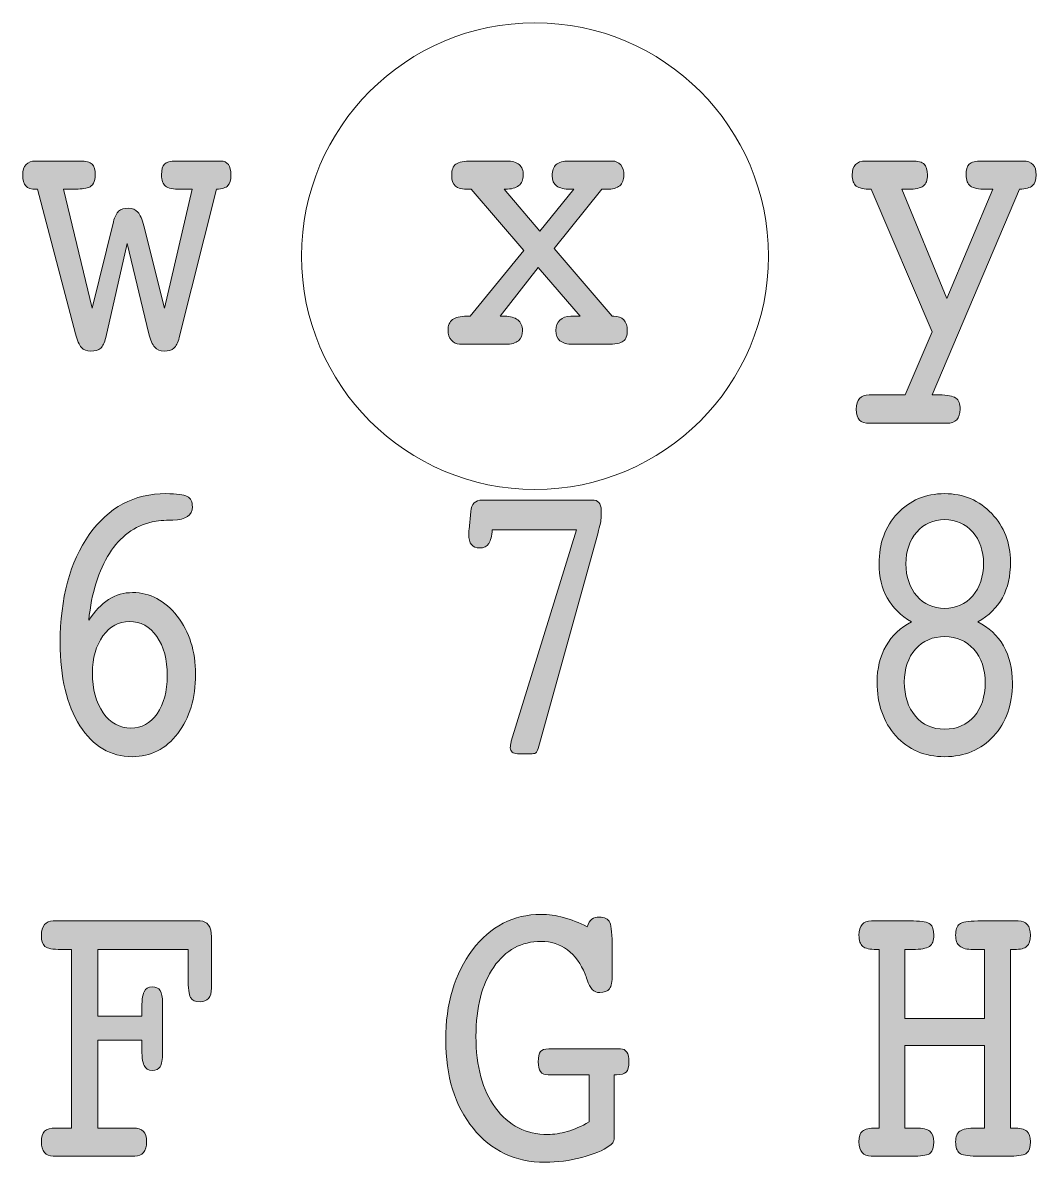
# Model space of a CAD drawing. Header units: inches. Extents: x 3 to 262, y 196 to 297.
# Drawn here: x 36.65 to 60.76, y 224.29 to 251.41 of the extents above; entities that cross this region are included whole.
import ezdxf

# ---------------------------------------------------------------- set-up
doc = ezdxf.new("R2010")
doc.units = ezdxf.units.IN
doc.header["$MEASUREMENT"] = 0
doc.layers.add('Engrave', color=7, linetype='Continuous')

msp = doc.modelspace()

# ---------------------------------------------------------------- hatches: boundary and pattern name
at = {"layer": 'Engrave', "true_color": 0xffffff}
h = msp.add_hatch(color=7, dxfattribs=at)
h.dxf.hatch_style = 2
edge = h.paths.add_edge_path()
edge.add_spline(control_points=[(39.134, 246.156), (39.134, 246.156), (38.624, 243.915), (38.624, 243.915), (38.598, 243.795), (38.558, 243.712), (38.506, 243.665), (38.453, 243.618), (38.374, 243.594), (38.268, 243.594), (38.174, 243.594), (38.1, 243.624), (38.047, 243.684), (37.995, 243.743), (37.947, 243.852), (37.905, 244.009), (37.905, 244.009), (37, 247.448), (37, 247.448), (37, 247.448), (36.965, 247.448), (36.965, 247.448), (36.854, 247.448), (36.774, 247.474), (36.726, 247.526), (36.677, 247.578), (36.652, 247.665), (36.652, 247.788), (36.652, 247.895), (36.678, 247.977), (36.73, 248.033), (36.781, 248.09), (36.857, 248.118), (36.957, 248.118), (36.957, 248.118), (38.011, 248.118), (38.011, 248.118), (38.154, 248.118), (38.25, 248.094), (38.3, 248.045), (38.35, 247.996), (38.375, 247.911), (38.375, 247.788), (38.375, 247.712), (38.361, 247.647), (38.332, 247.592), (38.303, 247.537), (38.266, 247.504), (38.221, 247.491), (38.176, 247.475), (38.124, 247.464), (38.065, 247.458), (38.006, 247.451), (37.934, 247.448), (37.85, 247.448), (37.85, 247.448), (37.621, 247.448), (37.621, 247.448), (37.621, 247.448), (38.3, 244.618), (38.3, 244.618), (38.3, 244.618), (38.81, 246.675), (38.81, 246.675), (38.839, 246.794), (38.88, 246.877), (38.932, 246.925), (38.985, 246.972), (39.063, 246.996), (39.166, 246.996), (39.26, 246.996), (39.335, 246.965), (39.389, 246.903), (39.443, 246.842), (39.491, 246.734), (39.533, 246.58), (39.533, 246.58), (40.027, 244.618), (40.027, 244.618), (40.027, 244.618), (40.679, 247.448), (40.679, 247.448), (40.679, 247.448), (40.414, 247.448), (40.414, 247.448), (40.232, 247.448), (40.11, 247.473), (40.047, 247.521), (39.984, 247.57), (39.952, 247.659), (39.952, 247.788), (39.952, 247.914), (39.976, 248), (40.023, 248.048), (40.07, 248.095), (40.162, 248.118), (40.3, 248.118), (40.3, 248.118), (41.359, 248.118), (41.359, 248.118), (41.44, 248.118), (41.502, 248.09), (41.542, 248.033), (41.583, 247.977), (41.604, 247.895), (41.604, 247.788), (41.604, 247.669), (41.58, 247.584), (41.532, 247.533), (41.485, 247.483), (41.395, 247.454), (41.264, 247.448), (41.264, 247.448), (40.375, 243.915), (40.375, 243.915), (40.34, 243.795), (40.298, 243.712), (40.246, 243.665), (40.195, 243.618), (40.118, 243.594), (40.015, 243.594), (39.92, 243.594), (39.845, 243.625), (39.79, 243.686), (39.735, 243.748), (39.688, 243.855), (39.652, 244.009), (39.652, 244.009), (39.134, 246.156), (39.134, 246.156), (39.134, 246.156), (39.134, 246.156), (39.134, 246.156)], knot_values=[0, 0, 0, 0, 1, 1, 1, 2, 2, 2, 3, 3, 3, 4, 4, 4, 5, 5, 5, 6, 6, 6, 7, 7, 7, 8, 8, 8, 9, 9, 9, 10, 10, 10, 11, 11, 11, 12, 12, 12, 13, 13, 13, 14, 14, 14, 15, 15, 15, 16, 16, 16, 17, 17, 17, 18, 18, 18, 19, 19, 19, 20, 20, 20, 21, 21, 21, 22, 22, 22, 23, 23, 23, 24, 24, 24, 25, 25, 25, 26, 26, 26, 27, 27, 27, 28, 28, 28, 29, 29, 29, 30, 30, 30, 31, 31, 31, 32, 32, 32, 33, 33, 33, 34, 34, 34, 35, 35, 35, 36, 36, 36, 37, 37, 37, 38, 38, 38, 39, 39, 39, 40, 40, 40, 41, 41, 41, 42, 42, 42, 43, 43, 43, 44, 44, 44, 44], degree=3, periodic=1)
h = msp.add_hatch(color=7, dxfattribs=at)
h.dxf.hatch_style = 2
edge = h.paths.add_edge_path()
edge.add_spline(control_points=[(48.005, 244.425), (48.005, 244.425), (48.119, 244.425), (48.119, 244.425), (48.251, 244.425), (48.354, 244.395), (48.428, 244.337), (48.501, 244.279), (48.538, 244.196), (48.538, 244.089), (48.538, 243.976), (48.506, 243.893), (48.442, 243.839), (48.377, 243.786), (48.275, 243.759), (48.135, 243.759), (48.135, 243.759), (47.045, 243.759), (47.045, 243.759), (46.966, 243.759), (46.9, 243.791), (46.847, 243.854), (46.794, 243.917), (46.768, 243.995), (46.768, 244.089), (46.768, 244.206), (46.804, 244.291), (46.875, 244.344), (46.946, 244.398), (47.059, 244.425), (47.215, 244.425), (47.215, 244.425), (47.294, 244.425), (47.294, 244.425), (47.294, 244.425), (48.574, 245.99), (48.574, 245.99), (48.574, 245.99), (47.317, 247.448), (47.317, 247.448), (47.317, 247.448), (47.262, 247.448), (47.262, 247.448), (47.109, 247.448), (47.003, 247.473), (46.944, 247.521), (46.885, 247.57), (46.855, 247.656), (46.855, 247.779), (46.855, 247.908), (46.888, 247.996), (46.956, 248.045), (47.023, 248.094), (47.151, 248.118), (47.341, 248.118), (47.341, 248.118), (48.151, 248.118), (48.151, 248.118), (48.293, 248.118), (48.397, 248.091), (48.461, 248.035), (48.526, 247.981), (48.558, 247.895), (48.558, 247.779), (48.558, 247.672), (48.522, 247.59), (48.45, 247.533), (48.377, 247.477), (48.272, 247.448), (48.135, 247.448), (48.135, 247.448), (48.104, 247.448), (48.104, 247.448), (48.104, 247.448), (48.953, 246.453), (48.953, 246.453), (48.953, 246.453), (49.763, 247.448), (49.763, 247.448), (49.763, 247.448), (49.68, 247.448), (49.68, 247.448), (49.533, 247.448), (49.424, 247.474), (49.352, 247.526), (49.281, 247.578), (49.246, 247.659), (49.246, 247.769), (49.246, 247.892), (49.277, 247.981), (49.34, 248.035), (49.404, 248.091), (49.506, 248.118), (49.649, 248.118), (49.649, 248.118), (50.676, 248.118), (50.676, 248.118), (50.758, 248.118), (50.824, 248.088), (50.876, 248.026), (50.927, 247.965), (50.952, 247.886), (50.952, 247.788), (50.952, 247.672), (50.92, 247.586), (50.854, 247.531), (50.788, 247.476), (50.683, 247.448), (50.538, 247.448), (50.538, 247.448), (50.427, 247.448), (50.427, 247.448), (50.427, 247.448), (49.293, 246.038), (49.293, 246.038), (49.293, 246.038), (50.676, 244.425), (50.676, 244.425), (50.676, 244.425), (50.715, 244.425), (50.715, 244.425), (50.816, 244.425), (50.893, 244.395), (50.949, 244.337), (51.004, 244.279), (51.032, 244.196), (51.032, 244.089), (51.032, 243.964), (51, 243.877), (50.937, 243.83), (50.873, 243.783), (50.743, 243.759), (50.546, 243.759), (50.546, 243.759), (49.74, 243.759), (49.74, 243.759), (49.6, 243.759), (49.497, 243.786), (49.431, 243.839), (49.365, 243.893), (49.333, 243.976), (49.333, 244.089), (49.333, 244.193), (49.364, 244.275), (49.428, 244.335), (49.491, 244.395), (49.577, 244.425), (49.688, 244.425), (49.688, 244.425), (49.909, 244.425), (49.909, 244.425), (49.909, 244.425), (48.914, 245.585), (48.914, 245.585), (48.914, 245.585), (48.005, 244.425), (48.005, 244.425), (48.005, 244.425), (48.005, 244.425), (48.005, 244.425)], knot_values=[0, 0, 0, 0, 1, 1, 1, 2, 2, 2, 3, 3, 3, 4, 4, 4, 5, 5, 5, 6, 6, 6, 7, 7, 7, 8, 8, 8, 9, 9, 9, 10, 10, 10, 11, 11, 11, 12, 12, 12, 13, 13, 13, 14, 14, 14, 15, 15, 15, 16, 16, 16, 17, 17, 17, 18, 18, 18, 19, 19, 19, 20, 20, 20, 21, 21, 21, 22, 22, 22, 23, 23, 23, 24, 24, 24, 25, 25, 25, 26, 26, 26, 27, 27, 27, 28, 28, 28, 29, 29, 29, 30, 30, 30, 31, 31, 31, 32, 32, 32, 33, 33, 33, 34, 34, 34, 35, 35, 35, 36, 36, 36, 37, 37, 37, 38, 38, 38, 39, 39, 39, 40, 40, 40, 41, 41, 41, 42, 42, 42, 43, 43, 43, 44, 44, 44, 45, 45, 45, 46, 46, 46, 47, 47, 47, 48, 48, 48, 49, 49, 49, 50, 50, 50, 51, 51, 51, 52, 52, 52, 53, 53, 53, 53], degree=3, periodic=1)
h = msp.add_hatch(color=7, dxfattribs=at)
h.dxf.hatch_style = 2
edge = h.paths.add_edge_path()
edge.add_spline(control_points=[(58.286, 242.552), (58.286, 242.552), (58.456, 242.552), (58.456, 242.552), (58.649, 242.552), (58.779, 242.527), (58.848, 242.478), (58.916, 242.429), (58.95, 242.341), (58.95, 242.212), (58.95, 242.102), (58.923, 242.018), (58.869, 241.962), (58.815, 241.905), (58.737, 241.877), (58.634, 241.877), (58.634, 241.877), (56.813, 241.877), (56.813, 241.877), (56.689, 241.877), (56.603, 241.902), (56.554, 241.952), (56.505, 242.003), (56.481, 242.089), (56.481, 242.212), (56.481, 242.325), (56.506, 242.41), (56.558, 242.467), (56.609, 242.523), (56.686, 242.552), (56.789, 242.552), (56.789, 242.552), (57.646, 242.552), (57.646, 242.552), (57.646, 242.552), (58.286, 244.057), (58.286, 244.057), (58.286, 244.057), (56.836, 247.448), (56.836, 247.448), (56.663, 247.448), (56.543, 247.474), (56.479, 247.524), (56.414, 247.574), (56.382, 247.662), (56.382, 247.788), (56.382, 247.898), (56.408, 247.981), (56.461, 248.035), (56.514, 248.091), (56.593, 248.118), (56.698, 248.118), (56.698, 248.118), (57.8, 248.118), (57.8, 248.118), (57.948, 248.118), (58.047, 248.094), (58.097, 248.045), (58.147, 247.996), (58.172, 247.911), (58.172, 247.788), (58.172, 247.662), (58.139, 247.574), (58.073, 247.524), (58.007, 247.474), (57.886, 247.448), (57.71, 247.448), (57.71, 247.448), (57.563, 247.448), (57.563, 247.448), (57.563, 247.448), (58.634, 244.849), (58.634, 244.849), (58.634, 244.849), (59.725, 247.448), (59.725, 247.448), (59.725, 247.448), (59.571, 247.448), (59.571, 247.448), (59.389, 247.448), (59.264, 247.474), (59.195, 247.524), (59.127, 247.574), (59.093, 247.662), (59.093, 247.788), (59.093, 247.911), (59.118, 247.996), (59.168, 248.045), (59.218, 248.094), (59.318, 248.118), (59.468, 248.118), (59.468, 248.118), (60.444, 248.118), (60.444, 248.118), (60.552, 248.118), (60.632, 248.091), (60.683, 248.035), (60.734, 247.981), (60.76, 247.898), (60.76, 247.788), (60.76, 247.669), (60.731, 247.584), (60.673, 247.533), (60.615, 247.483), (60.512, 247.454), (60.365, 247.448), (60.365, 247.448), (58.286, 242.552), (58.286, 242.552), (58.286, 242.552), (58.286, 242.552), (58.286, 242.552)], knot_values=[0, 0, 0, 0, 1, 1, 1, 2, 2, 2, 3, 3, 3, 4, 4, 4, 5, 5, 5, 6, 6, 6, 7, 7, 7, 8, 8, 8, 9, 9, 9, 10, 10, 10, 11, 11, 11, 12, 12, 12, 13, 13, 13, 14, 14, 14, 15, 15, 15, 16, 16, 16, 17, 17, 17, 18, 18, 18, 19, 19, 19, 20, 20, 20, 21, 21, 21, 22, 22, 22, 23, 23, 23, 24, 24, 24, 25, 25, 25, 26, 26, 26, 27, 27, 27, 28, 28, 28, 29, 29, 29, 30, 30, 30, 31, 31, 31, 32, 32, 32, 33, 33, 33, 34, 34, 34, 35, 35, 35, 36, 36, 36, 37, 37, 37, 37], degree=3, periodic=1)
h = msp.add_hatch(color=7, dxfattribs=at)
h.dxf.hatch_style = 2
edge = h.paths.add_edge_path()
edge.add_spline(control_points=[(38.308, 235.933), (38.308, 235.546), (38.394, 235.23), (38.565, 234.987), (38.736, 234.743), (38.956, 234.621), (39.225, 234.621), (39.478, 234.621), (39.685, 234.736), (39.847, 234.965), (40.009, 235.195), (40.09, 235.495), (40.09, 235.867), (40.09, 236.25), (40.007, 236.562), (39.839, 236.801), (39.672, 237.04), (39.457, 237.159), (39.193, 237.159), (38.938, 237.159), (38.726, 237.044), (38.559, 236.815), (38.392, 236.586), (38.308, 236.291), (38.308, 235.933), (38.308, 235.933), (38.308, 235.933), (38.308, 235.933)], knot_values=[0, 0, 0, 0, 1, 1, 1, 2, 2, 2, 3, 3, 3, 4, 4, 4, 5, 5, 5, 6, 6, 6, 7, 7, 7, 8, 8, 8, 9, 9, 9, 9], degree=3, periodic=1)
edge = h.paths.add_edge_path()
edge.add_spline(control_points=[(38.221, 237.188), (38.363, 237.408), (38.521, 237.573), (38.695, 237.683), (38.869, 237.793), (39.059, 237.848), (39.264, 237.848), (39.681, 237.848), (40.034, 237.661), (40.325, 237.287), (40.616, 236.912), (40.762, 236.452), (40.762, 235.904), (40.762, 235.332), (40.621, 234.862), (40.339, 234.494), (40.057, 234.126), (39.696, 233.942), (39.257, 233.942), (38.738, 233.942), (38.322, 234.188), (38.01, 234.68), (37.698, 235.172), (37.542, 235.829), (37.542, 236.65), (37.542, 237.719), (37.772, 238.579), (38.233, 239.228), (38.694, 239.877), (39.302, 240.202), (40.058, 240.202), (40.314, 240.202), (40.483, 240.18), (40.564, 240.136), (40.646, 240.092), (40.687, 240.009), (40.687, 239.886), (40.687, 239.685), (40.531, 239.581), (40.221, 239.575), (40.015, 239.571), (39.851, 239.556), (39.727, 239.528), (39.31, 239.433), (38.972, 239.184), (38.713, 238.78), (38.454, 238.375), (38.29, 237.845), (38.221, 237.188), (38.221, 237.188), (38.221, 237.188), (38.221, 237.188)], knot_values=[0, 0, 0, 0, 1, 1, 1, 2, 2, 2, 3, 3, 3, 4, 4, 4, 5, 5, 5, 6, 6, 6, 7, 7, 7, 8, 8, 8, 9, 9, 9, 10, 10, 10, 11, 11, 11, 12, 12, 12, 13, 13, 13, 14, 14, 14, 15, 15, 15, 16, 16, 16, 17, 17, 17, 17], degree=3, periodic=1)
h = msp.add_hatch(color=7, dxfattribs=at)
h.dxf.hatch_style = 2
edge = h.paths.add_edge_path()
edge.add_spline(control_points=[(48.929, 234.192), (48.909, 234.116), (48.889, 234.068), (48.87, 234.046), (48.852, 234.023), (48.818, 234.013), (48.767, 234.013), (48.767, 234.013), (48.42, 234.013), (48.42, 234.013), (48.367, 234.013), (48.326, 234.025), (48.295, 234.05), (48.265, 234.075), (48.25, 234.11), (48.25, 234.154), (48.25, 234.179), (48.252, 234.204), (48.256, 234.227), (48.26, 234.251), (48.266, 234.278), (48.274, 234.31), (48.274, 234.31), (49.826, 239.344), (49.826, 239.344), (49.826, 239.344), (47.819, 239.344), (47.819, 239.344), (47.811, 239.196), (47.784, 239.086), (47.736, 239.016), (47.689, 238.945), (47.619, 238.91), (47.527, 238.91), (47.437, 238.91), (47.371, 238.936), (47.327, 238.99), (47.284, 239.043), (47.262, 239.126), (47.262, 239.24), (47.262, 239.271), (47.263, 239.295), (47.264, 239.311), (47.265, 239.326), (47.267, 239.34), (47.27, 239.353), (47.27, 239.353), (47.309, 239.777), (47.309, 239.777), (47.317, 239.866), (47.344, 239.933), (47.391, 239.98), (47.436, 240.028), (47.499, 240.051), (47.578, 240.051), (47.578, 240.051), (50.19, 240.051), (50.19, 240.051), (50.266, 240.051), (50.323, 240.031), (50.358, 239.992), (50.393, 239.953), (50.411, 239.891), (50.411, 239.806), (50.411, 239.806), (50.411, 239.645), (50.411, 239.645), (50.411, 239.608), (50.405, 239.558), (50.392, 239.497), (50.378, 239.435), (50.357, 239.353), (50.328, 239.249), (50.328, 239.249), (48.929, 234.192), (48.929, 234.192), (48.929, 234.192), (48.929, 234.192), (48.929, 234.192)], knot_values=[0, 0, 0, 0, 1, 1, 1, 2, 2, 2, 3, 3, 3, 4, 4, 4, 5, 5, 5, 6, 6, 6, 7, 7, 7, 8, 8, 8, 9, 9, 9, 10, 10, 10, 11, 11, 11, 12, 12, 12, 13, 13, 13, 14, 14, 14, 15, 15, 15, 16, 16, 16, 17, 17, 17, 18, 18, 18, 19, 19, 19, 20, 20, 20, 21, 21, 21, 22, 22, 22, 23, 23, 23, 24, 24, 24, 25, 25, 25, 26, 26, 26, 26], degree=3, periodic=1)
h = msp.add_hatch(color=7, dxfattribs=at)
h.dxf.hatch_style = 2
edge = h.paths.add_edge_path()
edge.add_spline(control_points=[(57.623, 235.72), (57.623, 235.387), (57.71, 235.117), (57.885, 234.909), (58.061, 234.701), (58.293, 234.597), (58.583, 234.597), (58.875, 234.597), (59.109, 234.698), (59.284, 234.9), (59.459, 235.101), (59.547, 235.368), (59.547, 235.702), (59.547, 236.029), (59.457, 236.294), (59.278, 236.497), (59.099, 236.699), (58.867, 236.801), (58.583, 236.801), (58.301, 236.801), (58.071, 236.701), (57.891, 236.501), (57.712, 236.301), (57.623, 236.041), (57.623, 235.72), (57.623, 235.72), (57.623, 235.72), (57.623, 235.72)], knot_values=[0, 0, 0, 0, 1, 1, 1, 2, 2, 2, 3, 3, 3, 4, 4, 4, 5, 5, 5, 6, 6, 6, 7, 7, 7, 8, 8, 8, 9, 9, 9, 9], degree=3, periodic=1)
edge = h.paths.add_edge_path()
edge.add_spline(control_points=[(57.662, 238.532), (57.662, 238.221), (57.748, 237.966), (57.921, 237.768), (58.093, 237.57), (58.314, 237.471), (58.583, 237.471), (58.854, 237.471), (59.076, 237.57), (59.249, 237.77), (59.421, 237.97), (59.507, 238.227), (59.507, 238.541), (59.507, 238.843), (59.421, 239.093), (59.249, 239.289), (59.076, 239.486), (58.854, 239.584), (58.583, 239.584), (58.312, 239.584), (58.09, 239.486), (57.919, 239.289), (57.748, 239.093), (57.662, 238.84), (57.662, 238.532), (57.662, 238.532), (57.662, 238.532), (57.662, 238.532)], knot_values=[0, 0, 0, 0, 1, 1, 1, 2, 2, 2, 3, 3, 3, 4, 4, 4, 5, 5, 5, 6, 6, 6, 7, 7, 7, 8, 8, 8, 9, 9, 9, 9], degree=3, periodic=1)
edge = h.paths.add_edge_path()
edge.add_spline(control_points=[(57.793, 237.15), (57.537, 237.301), (57.345, 237.492), (57.216, 237.723), (57.087, 237.954), (57.022, 238.224), (57.022, 238.532), (57.022, 239.02), (57.168, 239.42), (57.461, 239.732), (57.753, 240.045), (58.127, 240.202), (58.583, 240.202), (59.031, 240.202), (59.403, 240.045), (59.701, 239.73), (59.999, 239.416), (60.148, 239.032), (60.148, 238.579), (60.148, 238.243), (60.085, 237.958), (59.958, 237.725), (59.832, 237.493), (59.635, 237.301), (59.369, 237.15), (59.635, 237.021), (59.839, 236.831), (59.982, 236.581), (60.124, 236.331), (60.195, 236.038), (60.195, 235.702), (60.195, 235.182), (60.045, 234.759), (59.747, 234.432), (59.447, 234.105), (59.06, 233.942), (58.583, 233.942), (58.106, 233.942), (57.719, 234.107), (57.421, 234.437), (57.123, 234.768), (56.975, 235.195), (56.975, 235.72), (56.975, 236.041), (57.046, 236.326), (57.188, 236.577), (57.33, 236.827), (57.532, 237.018), (57.793, 237.15), (57.793, 237.15), (57.793, 237.15), (57.793, 237.15)], knot_values=[0, 0, 0, 0, 1, 1, 1, 2, 2, 2, 3, 3, 3, 4, 4, 4, 5, 5, 5, 6, 6, 6, 7, 7, 7, 8, 8, 8, 9, 9, 9, 10, 10, 10, 11, 11, 11, 12, 12, 12, 13, 13, 13, 14, 14, 14, 15, 15, 15, 16, 16, 16, 17, 17, 17, 17], degree=3, periodic=1)
h = msp.add_hatch(color=7, dxfattribs=at)
h.dxf.hatch_style = 2
edge = h.paths.add_edge_path()
edge.add_spline(control_points=[(38.439, 225.101), (38.439, 225.101), (39.28, 225.101), (39.28, 225.101), (39.391, 225.101), (39.471, 225.075), (39.521, 225.023), (39.571, 224.971), (39.596, 224.889), (39.596, 224.775), (39.596, 224.666), (39.573, 224.581), (39.525, 224.523), (39.478, 224.465), (39.409, 224.436), (39.32, 224.436), (39.32, 224.436), (37.372, 224.436), (37.372, 224.436), (37.282, 224.436), (37.214, 224.465), (37.166, 224.523), (37.119, 224.581), (37.095, 224.666), (37.095, 224.775), (37.095, 224.892), (37.121, 224.975), (37.172, 225.026), (37.223, 225.076), (37.311, 225.101), (37.435, 225.101), (37.435, 225.101), (37.814, 225.101), (37.814, 225.101), (37.814, 225.101), (37.814, 229.352), (37.814, 229.352), (37.814, 229.352), (37.565, 229.352), (37.565, 229.352), (37.365, 229.352), (37.237, 229.376), (37.18, 229.425), (37.123, 229.473), (37.095, 229.562), (37.095, 229.691), (37.095, 229.801), (37.119, 229.886), (37.166, 229.944), (37.214, 230.002), (37.282, 230.031), (37.372, 230.031), (37.372, 230.031), (40.869, 230.031), (40.869, 230.031), (40.958, 230.031), (41.026, 229.999), (41.072, 229.934), (41.118, 229.87), (41.141, 229.776), (41.141, 229.653), (41.141, 229.653), (41.141, 228.436), (41.141, 228.436), (41.141, 228.326), (41.118, 228.244), (41.072, 228.188), (41.026, 228.134), (40.958, 228.106), (40.869, 228.106), (40.758, 228.106), (40.683, 228.141), (40.643, 228.21), (40.604, 228.279), (40.584, 228.435), (40.584, 228.677), (40.584, 228.677), (40.584, 229.352), (40.584, 229.352), (40.584, 229.352), (38.439, 229.352), (38.439, 229.352), (38.439, 229.352), (38.439, 227.762), (38.439, 227.762), (38.439, 227.762), (39.482, 227.762), (39.482, 227.762), (39.482, 227.762), (39.482, 227.885), (39.482, 227.885), (39.482, 228.114), (39.5, 228.268), (39.537, 228.347), (39.574, 228.425), (39.64, 228.465), (39.735, 228.465), (39.819, 228.465), (39.88, 228.435), (39.918, 228.375), (39.956, 228.315), (39.976, 228.219), (39.976, 228.087), (39.976, 228.087), (39.976, 226.889), (39.976, 226.889), (39.976, 226.732), (39.958, 226.623), (39.922, 226.563), (39.887, 226.504), (39.824, 226.474), (39.735, 226.474), (39.64, 226.474), (39.574, 226.513), (39.537, 226.592), (39.5, 226.67), (39.482, 226.825), (39.482, 227.054), (39.482, 227.054), (39.482, 227.191), (39.482, 227.191), (39.482, 227.191), (38.439, 227.191), (38.439, 227.191), (38.439, 227.191), (38.439, 225.101), (38.439, 225.101), (38.439, 225.101), (38.439, 225.101), (38.439, 225.101)], knot_values=[0, 0, 0, 0, 1, 1, 1, 2, 2, 2, 3, 3, 3, 4, 4, 4, 5, 5, 5, 6, 6, 6, 7, 7, 7, 8, 8, 8, 9, 9, 9, 10, 10, 10, 11, 11, 11, 12, 12, 12, 13, 13, 13, 14, 14, 14, 15, 15, 15, 16, 16, 16, 17, 17, 17, 18, 18, 18, 19, 19, 19, 20, 20, 20, 21, 21, 21, 22, 22, 22, 23, 23, 23, 24, 24, 24, 25, 25, 25, 26, 26, 26, 27, 27, 27, 28, 28, 28, 29, 29, 29, 30, 30, 30, 31, 31, 31, 32, 32, 32, 33, 33, 33, 34, 34, 34, 35, 35, 35, 36, 36, 36, 37, 37, 37, 38, 38, 38, 39, 39, 39, 40, 40, 40, 41, 41, 41, 42, 42, 42, 43, 43, 43, 43], degree=3, periodic=1)
h = msp.add_hatch(color=7, dxfattribs=at)
h.dxf.hatch_style = 2
edge = h.paths.add_edge_path()
edge.add_spline(control_points=[(50.127, 225.247), (50.127, 225.247), (50.127, 226.37), (50.127, 226.37), (50.127, 226.37), (49.147, 226.37), (49.147, 226.37), (49.068, 226.37), (49.009, 226.395), (48.971, 226.446), (48.933, 226.496), (48.914, 226.573), (48.914, 226.677), (48.914, 226.796), (48.931, 226.878), (48.965, 226.922), (48.999, 226.966), (49.065, 226.988), (49.163, 226.988), (49.163, 226.988), (50.87, 226.988), (50.87, 226.988), (50.938, 226.988), (50.989, 226.962), (51.022, 226.91), (51.055, 226.858), (51.071, 226.78), (51.071, 226.677), (51.071, 226.56), (51.049, 226.48), (51.006, 226.436), (50.962, 226.392), (50.885, 226.37), (50.775, 226.37), (50.775, 226.37), (50.724, 226.37), (50.724, 226.37), (50.724, 226.37), (50.724, 224.95), (50.724, 224.95), (50.724, 224.865), (50.715, 224.806), (50.7, 224.773), (50.684, 224.74), (50.652, 224.708), (50.605, 224.676), (50.455, 224.569), (50.236, 224.478), (49.949, 224.403), (49.662, 224.328), (49.371, 224.29), (49.076, 224.29), (48.37, 224.29), (47.799, 224.558), (47.365, 225.096), (46.93, 225.634), (46.713, 226.335), (46.713, 227.2), (46.713, 228.065), (46.926, 228.779), (47.351, 229.342), (47.776, 229.905), (48.318, 230.187), (48.977, 230.187), (49.156, 230.187), (49.336, 230.162), (49.516, 230.113), (49.697, 230.065), (49.884, 229.992), (50.079, 229.894), (50.106, 229.976), (50.142, 230.035), (50.188, 230.071), (50.234, 230.107), (50.294, 230.125), (50.368, 230.125), (50.492, 230.125), (50.574, 230.081), (50.615, 229.993), (50.656, 229.905), (50.676, 229.702), (50.676, 229.385), (50.676, 229.385), (50.676, 228.743), (50.676, 228.743), (50.676, 228.589), (50.654, 228.481), (50.609, 228.42), (50.564, 228.359), (50.487, 228.328), (50.376, 228.328), (50.239, 228.328), (50.14, 228.429), (50.079, 228.63), (50.058, 228.689), (50.041, 228.735), (50.028, 228.767), (49.93, 229.015), (49.791, 229.207), (49.609, 229.342), (49.428, 229.477), (49.219, 229.545), (48.985, 229.545), (48.514, 229.545), (48.137, 229.342), (47.855, 228.934), (47.573, 228.527), (47.432, 227.977), (47.432, 227.285), (47.432, 226.571), (47.587, 226.004), (47.898, 225.582), (48.209, 225.161), (48.623, 224.95), (49.139, 224.95), (49.289, 224.95), (49.444, 224.974), (49.603, 225.021), (49.763, 225.068), (49.937, 225.143), (50.127, 225.247), (50.127, 225.247), (50.127, 225.247), (50.127, 225.247)], knot_values=[0, 0, 0, 0, 1, 1, 1, 2, 2, 2, 3, 3, 3, 4, 4, 4, 5, 5, 5, 6, 6, 6, 7, 7, 7, 8, 8, 8, 9, 9, 9, 10, 10, 10, 11, 11, 11, 12, 12, 12, 13, 13, 13, 14, 14, 14, 15, 15, 15, 16, 16, 16, 17, 17, 17, 18, 18, 18, 19, 19, 19, 20, 20, 20, 21, 21, 21, 22, 22, 22, 23, 23, 23, 24, 24, 24, 25, 25, 25, 26, 26, 26, 27, 27, 27, 28, 28, 28, 29, 29, 29, 30, 30, 30, 31, 31, 31, 32, 32, 32, 33, 33, 33, 34, 34, 34, 35, 35, 35, 36, 36, 36, 37, 37, 37, 38, 38, 38, 39, 39, 39, 40, 40, 40, 41, 41, 41, 41], degree=3, periodic=1)
h = msp.add_hatch(color=7, dxfattribs=at)
h.dxf.hatch_style = 2
edge = h.paths.add_edge_path()
edge.add_spline(control_points=[(57.638, 225.101), (57.638, 225.101), (57.903, 225.101), (57.903, 225.101), (58.059, 225.101), (58.168, 225.076), (58.231, 225.026), (58.294, 224.975), (58.326, 224.892), (58.326, 224.775), (58.326, 224.646), (58.298, 224.558), (58.243, 224.509), (58.188, 224.46), (58.067, 224.436), (57.879, 224.436), (57.879, 224.436), (56.836, 224.436), (56.836, 224.436), (56.739, 224.436), (56.666, 224.464), (56.617, 224.521), (56.568, 224.577), (56.544, 224.662), (56.544, 224.775), (56.544, 224.898), (56.572, 224.983), (56.629, 225.03), (56.685, 225.078), (56.793, 225.101), (56.951, 225.101), (56.951, 225.101), (57.022, 225.101), (57.022, 225.101), (57.022, 225.101), (57.022, 229.352), (57.022, 229.352), (57.022, 229.352), (56.959, 229.352), (56.959, 229.352), (56.801, 229.352), (56.692, 229.377), (56.633, 229.427), (56.574, 229.477), (56.544, 229.565), (56.544, 229.691), (56.544, 229.808), (56.568, 229.893), (56.617, 229.948), (56.666, 230.003), (56.742, 230.031), (56.844, 230.031), (56.844, 230.031), (57.84, 230.031), (57.84, 230.031), (58.051, 230.031), (58.184, 230.006), (58.241, 229.958), (58.298, 229.909), (58.326, 229.82), (58.326, 229.691), (58.326, 229.565), (58.29, 229.477), (58.219, 229.427), (58.148, 229.377), (58.014, 229.352), (57.816, 229.352), (57.816, 229.352), (57.638, 229.352), (57.638, 229.352), (57.638, 229.352), (57.638, 227.71), (57.638, 227.71), (57.638, 227.71), (59.531, 227.71), (59.531, 227.71), (59.531, 227.71), (59.531, 229.352), (59.531, 229.352), (59.531, 229.352), (59.263, 229.352), (59.263, 229.352), (59.112, 229.352), (59.005, 229.378), (58.94, 229.432), (58.876, 229.485), (58.843, 229.572), (58.843, 229.691), (58.843, 229.82), (58.873, 229.909), (58.933, 229.958), (58.992, 230.006), (59.137, 230.031), (59.369, 230.031), (59.369, 230.031), (60.333, 230.031), (60.333, 230.031), (60.428, 230.031), (60.5, 230.003), (60.549, 229.946), (60.598, 229.889), (60.622, 229.804), (60.622, 229.691), (60.622, 229.569), (60.594, 229.481), (60.539, 229.429), (60.484, 229.377), (60.385, 229.352), (60.243, 229.352), (60.243, 229.352), (60.148, 229.352), (60.148, 229.352), (60.148, 229.352), (60.148, 225.101), (60.148, 225.101), (60.148, 225.101), (60.211, 225.101), (60.211, 225.101), (60.369, 225.101), (60.477, 225.077), (60.535, 225.028), (60.593, 224.979), (60.622, 224.895), (60.622, 224.775), (60.622, 224.646), (60.594, 224.558), (60.539, 224.509), (60.484, 224.46), (60.356, 224.436), (60.156, 224.436), (60.156, 224.436), (59.338, 224.436), (59.338, 224.436), (59.124, 224.436), (58.989, 224.46), (58.931, 224.509), (58.873, 224.558), (58.843, 224.646), (58.843, 224.775), (58.843, 224.898), (58.878, 224.983), (58.946, 225.03), (59.015, 225.078), (59.145, 225.101), (59.338, 225.101), (59.338, 225.101), (59.531, 225.101), (59.531, 225.101), (59.531, 225.101), (59.531, 227.064), (59.531, 227.064), (59.531, 227.064), (57.638, 227.064), (57.638, 227.064), (57.638, 227.064), (57.638, 225.101), (57.638, 225.101), (57.638, 225.101), (57.638, 225.101), (57.638, 225.101)], knot_values=[0, 0, 0, 0, 1, 1, 1, 2, 2, 2, 3, 3, 3, 4, 4, 4, 5, 5, 5, 6, 6, 6, 7, 7, 7, 8, 8, 8, 9, 9, 9, 10, 10, 10, 11, 11, 11, 12, 12, 12, 13, 13, 13, 14, 14, 14, 15, 15, 15, 16, 16, 16, 17, 17, 17, 18, 18, 18, 19, 19, 19, 20, 20, 20, 21, 21, 21, 22, 22, 22, 23, 23, 23, 24, 24, 24, 25, 25, 25, 26, 26, 26, 27, 27, 27, 28, 28, 28, 29, 29, 29, 30, 30, 30, 31, 31, 31, 32, 32, 32, 33, 33, 33, 34, 34, 34, 35, 35, 35, 36, 36, 36, 37, 37, 37, 38, 38, 38, 39, 39, 39, 40, 40, 40, 41, 41, 41, 42, 42, 42, 43, 43, 43, 44, 44, 44, 45, 45, 45, 46, 46, 46, 47, 47, 47, 48, 48, 48, 49, 49, 49, 50, 50, 50, 51, 51, 51, 52, 52, 52, 53, 53, 53, 53], degree=3, periodic=1)

# ---------------------------------------------------------------- linework, layer by layer
at = {"layer": 'Engrave', "color": 7, "lineweight": 9, "true_color": 0xffffff}
msp.add_open_spline([(48.837, 251.409), (51.902, 251.409), (54.39, 248.921), (54.39, 245.856), (54.39, 242.791), (51.902, 240.303), (48.837, 240.303), (45.772, 240.303), (43.283, 242.791), (43.283, 245.856), (43.283, 248.921), (45.772, 251.409), (48.837, 251.409), (48.837, 251.409), (48.837, 251.409), (48.837, 251.409)], degree=3, knots=[0, 0, 0, 0, 1, 1, 1, 2, 2, 2, 3, 3, 3, 4, 4, 4, 5, 5, 5, 5], dxfattribs=at)
at = {"layer": 'Engrave', "lineweight": 0}
for points, knots in [([(39.134, 246.156), (39.134, 246.156), (38.624, 243.915), (38.624, 243.915), (38.598, 243.795), (38.558, 243.712), (38.506, 243.665), (38.453, 243.618), (38.374, 243.594), (38.268, 243.594), (38.174, 243.594), (38.1, 243.624), (38.047, 243.684), (37.995, 243.743), (37.947, 243.852), (37.905, 244.009), (37.905, 244.009), (37, 247.448), (37, 247.448), (37, 247.448), (36.965, 247.448), (36.965, 247.448), (36.854, 247.448), (36.774, 247.474), (36.726, 247.526), (36.677, 247.578), (36.652, 247.665), (36.652, 247.788), (36.652, 247.895), (36.678, 247.977), (36.73, 248.033), (36.781, 248.09), (36.857, 248.118), (36.957, 248.118), (36.957, 248.118), (38.011, 248.118), (38.011, 248.118), (38.154, 248.118), (38.25, 248.094), (38.3, 248.045), (38.35, 247.996), (38.375, 247.911), (38.375, 247.788), (38.375, 247.712), (38.361, 247.647), (38.332, 247.592), (38.303, 247.537), (38.266, 247.504), (38.221, 247.491), (38.176, 247.475), (38.124, 247.464), (38.065, 247.458), (38.006, 247.451), (37.934, 247.448), (37.85, 247.448), (37.85, 247.448), (37.621, 247.448), (37.621, 247.448), (37.621, 247.448), (38.3, 244.618), (38.3, 244.618), (38.3, 244.618), (38.81, 246.675), (38.81, 246.675), (38.839, 246.794), (38.88, 246.877), (38.932, 246.925), (38.985, 246.972), (39.063, 246.996), (39.166, 246.996), (39.26, 246.996), (39.335, 246.965), (39.389, 246.903), (39.443, 246.842), (39.491, 246.734), (39.533, 246.58), (39.533, 246.58), (40.027, 244.618), (40.027, 244.618), (40.027, 244.618), (40.679, 247.448), (40.679, 247.448), (40.679, 247.448), (40.414, 247.448), (40.414, 247.448), (40.232, 247.448), (40.11, 247.473), (40.047, 247.521), (39.984, 247.57), (39.952, 247.659), (39.952, 247.788), (39.952, 247.914), (39.976, 248), (40.023, 248.048), (40.07, 248.095), (40.162, 248.118), (40.3, 248.118), (40.3, 248.118), (41.359, 248.118), (41.359, 248.118), (41.44, 248.118), (41.502, 248.09), (41.542, 248.033), (41.583, 247.977), (41.604, 247.895), (41.604, 247.788), (41.604, 247.669), (41.58, 247.584), (41.532, 247.533), (41.485, 247.483), (41.395, 247.454), (41.264, 247.448), (41.264, 247.448), (40.375, 243.915), (40.375, 243.915), (40.34, 243.795), (40.298, 243.712), (40.246, 243.665), (40.195, 243.618), (40.118, 243.594), (40.015, 243.594), (39.92, 243.594), (39.845, 243.625), (39.79, 243.686), (39.735, 243.748), (39.688, 243.855), (39.652, 244.009), (39.652, 244.009), (39.134, 246.156), (39.134, 246.156), (39.134, 246.156), (39.134, 246.156), (39.134, 246.156)], [0, 0, 0, 0, 1, 1, 1, 2, 2, 2, 3, 3, 3, 4, 4, 4, 5, 5, 5, 6, 6, 6, 7, 7, 7, 8, 8, 8, 9, 9, 9, 10, 10, 10, 11, 11, 11, 12, 12, 12, 13, 13, 13, 14, 14, 14, 15, 15, 15, 16, 16, 16, 17, 17, 17, 18, 18, 18, 19, 19, 19, 20, 20, 20, 21, 21, 21, 22, 22, 22, 23, 23, 23, 24, 24, 24, 25, 25, 25, 26, 26, 26, 27, 27, 27, 28, 28, 28, 29, 29, 29, 30, 30, 30, 31, 31, 31, 32, 32, 32, 33, 33, 33, 34, 34, 34, 35, 35, 35, 36, 36, 36, 37, 37, 37, 38, 38, 38, 39, 39, 39, 40, 40, 40, 41, 41, 41, 42, 42, 42, 43, 43, 43, 44, 44, 44, 44]), ([(48.005, 244.425), (48.005, 244.425), (48.119, 244.425), (48.119, 244.425), (48.251, 244.425), (48.354, 244.395), (48.428, 244.337), (48.501, 244.279), (48.538, 244.196), (48.538, 244.089), (48.538, 243.976), (48.506, 243.893), (48.442, 243.839), (48.377, 243.786), (48.275, 243.759), (48.135, 243.759), (48.135, 243.759), (47.045, 243.759), (47.045, 243.759), (46.966, 243.759), (46.9, 243.791), (46.847, 243.854), (46.794, 243.917), (46.768, 243.995), (46.768, 244.089), (46.768, 244.206), (46.804, 244.291), (46.875, 244.344), (46.946, 244.398), (47.059, 244.425), (47.215, 244.425), (47.215, 244.425), (47.294, 244.425), (47.294, 244.425), (47.294, 244.425), (48.574, 245.99), (48.574, 245.99), (48.574, 245.99), (47.317, 247.448), (47.317, 247.448), (47.317, 247.448), (47.262, 247.448), (47.262, 247.448), (47.109, 247.448), (47.003, 247.473), (46.944, 247.521), (46.885, 247.57), (46.855, 247.656), (46.855, 247.779), (46.855, 247.908), (46.888, 247.996), (46.956, 248.045), (47.023, 248.094), (47.151, 248.118), (47.341, 248.118), (47.341, 248.118), (48.151, 248.118), (48.151, 248.118), (48.293, 248.118), (48.397, 248.091), (48.461, 248.035), (48.526, 247.981), (48.558, 247.895), (48.558, 247.779), (48.558, 247.672), (48.522, 247.59), (48.45, 247.533), (48.377, 247.477), (48.272, 247.448), (48.135, 247.448), (48.135, 247.448), (48.104, 247.448), (48.104, 247.448), (48.104, 247.448), (48.953, 246.453), (48.953, 246.453), (48.953, 246.453), (49.763, 247.448), (49.763, 247.448), (49.763, 247.448), (49.68, 247.448), (49.68, 247.448), (49.533, 247.448), (49.424, 247.474), (49.352, 247.526), (49.281, 247.578), (49.246, 247.659), (49.246, 247.769), (49.246, 247.892), (49.277, 247.981), (49.34, 248.035), (49.404, 248.091), (49.506, 248.118), (49.649, 248.118), (49.649, 248.118), (50.676, 248.118), (50.676, 248.118), (50.758, 248.118), (50.824, 248.088), (50.876, 248.026), (50.927, 247.965), (50.952, 247.886), (50.952, 247.788), (50.952, 247.672), (50.92, 247.586), (50.854, 247.531), (50.788, 247.476), (50.683, 247.448), (50.538, 247.448), (50.538, 247.448), (50.427, 247.448), (50.427, 247.448), (50.427, 247.448), (49.293, 246.038), (49.293, 246.038), (49.293, 246.038), (50.676, 244.425), (50.676, 244.425), (50.676, 244.425), (50.715, 244.425), (50.715, 244.425), (50.816, 244.425), (50.893, 244.395), (50.949, 244.337), (51.004, 244.279), (51.032, 244.196), (51.032, 244.089), (51.032, 243.964), (51, 243.877), (50.937, 243.83), (50.873, 243.783), (50.743, 243.759), (50.546, 243.759), (50.546, 243.759), (49.74, 243.759), (49.74, 243.759), (49.6, 243.759), (49.497, 243.786), (49.431, 243.839), (49.365, 243.893), (49.333, 243.976), (49.333, 244.089), (49.333, 244.193), (49.364, 244.275), (49.428, 244.335), (49.491, 244.395), (49.577, 244.425), (49.688, 244.425), (49.688, 244.425), (49.909, 244.425), (49.909, 244.425), (49.909, 244.425), (48.914, 245.585), (48.914, 245.585), (48.914, 245.585), (48.005, 244.425), (48.005, 244.425), (48.005, 244.425), (48.005, 244.425), (48.005, 244.425)], [0, 0, 0, 0, 1, 1, 1, 2, 2, 2, 3, 3, 3, 4, 4, 4, 5, 5, 5, 6, 6, 6, 7, 7, 7, 8, 8, 8, 9, 9, 9, 10, 10, 10, 11, 11, 11, 12, 12, 12, 13, 13, 13, 14, 14, 14, 15, 15, 15, 16, 16, 16, 17, 17, 17, 18, 18, 18, 19, 19, 19, 20, 20, 20, 21, 21, 21, 22, 22, 22, 23, 23, 23, 24, 24, 24, 25, 25, 25, 26, 26, 26, 27, 27, 27, 28, 28, 28, 29, 29, 29, 30, 30, 30, 31, 31, 31, 32, 32, 32, 33, 33, 33, 34, 34, 34, 35, 35, 35, 36, 36, 36, 37, 37, 37, 38, 38, 38, 39, 39, 39, 40, 40, 40, 41, 41, 41, 42, 42, 42, 43, 43, 43, 44, 44, 44, 45, 45, 45, 46, 46, 46, 47, 47, 47, 48, 48, 48, 49, 49, 49, 50, 50, 50, 51, 51, 51, 52, 52, 52, 53, 53, 53, 53]), ([(58.286, 242.552), (58.286, 242.552), (58.456, 242.552), (58.456, 242.552), (58.649, 242.552), (58.779, 242.527), (58.848, 242.478), (58.916, 242.429), (58.95, 242.341), (58.95, 242.212), (58.95, 242.102), (58.923, 242.018), (58.869, 241.962), (58.815, 241.905), (58.737, 241.877), (58.634, 241.877), (58.634, 241.877), (56.813, 241.877), (56.813, 241.877), (56.689, 241.877), (56.603, 241.902), (56.554, 241.952), (56.505, 242.003), (56.481, 242.089), (56.481, 242.212), (56.481, 242.325), (56.506, 242.41), (56.558, 242.467), (56.609, 242.523), (56.686, 242.552), (56.789, 242.552), (56.789, 242.552), (57.646, 242.552), (57.646, 242.552), (57.646, 242.552), (58.286, 244.057), (58.286, 244.057), (58.286, 244.057), (56.836, 247.448), (56.836, 247.448), (56.663, 247.448), (56.543, 247.474), (56.479, 247.524), (56.414, 247.574), (56.382, 247.662), (56.382, 247.788), (56.382, 247.898), (56.408, 247.981), (56.461, 248.035), (56.514, 248.091), (56.593, 248.118), (56.698, 248.118), (56.698, 248.118), (57.8, 248.118), (57.8, 248.118), (57.948, 248.118), (58.047, 248.094), (58.097, 248.045), (58.147, 247.996), (58.172, 247.911), (58.172, 247.788), (58.172, 247.662), (58.139, 247.574), (58.073, 247.524), (58.007, 247.474), (57.886, 247.448), (57.71, 247.448), (57.71, 247.448), (57.563, 247.448), (57.563, 247.448), (57.563, 247.448), (58.634, 244.849), (58.634, 244.849), (58.634, 244.849), (59.725, 247.448), (59.725, 247.448), (59.725, 247.448), (59.571, 247.448), (59.571, 247.448), (59.389, 247.448), (59.264, 247.474), (59.195, 247.524), (59.127, 247.574), (59.093, 247.662), (59.093, 247.788), (59.093, 247.911), (59.118, 247.996), (59.168, 248.045), (59.218, 248.094), (59.318, 248.118), (59.468, 248.118), (59.468, 248.118), (60.444, 248.118), (60.444, 248.118), (60.552, 248.118), (60.632, 248.091), (60.683, 248.035), (60.734, 247.981), (60.76, 247.898), (60.76, 247.788), (60.76, 247.669), (60.731, 247.584), (60.673, 247.533), (60.615, 247.483), (60.512, 247.454), (60.365, 247.448), (60.365, 247.448), (58.286, 242.552), (58.286, 242.552), (58.286, 242.552), (58.286, 242.552), (58.286, 242.552)], [0, 0, 0, 0, 1, 1, 1, 2, 2, 2, 3, 3, 3, 4, 4, 4, 5, 5, 5, 6, 6, 6, 7, 7, 7, 8, 8, 8, 9, 9, 9, 10, 10, 10, 11, 11, 11, 12, 12, 12, 13, 13, 13, 14, 14, 14, 15, 15, 15, 16, 16, 16, 17, 17, 17, 18, 18, 18, 19, 19, 19, 20, 20, 20, 21, 21, 21, 22, 22, 22, 23, 23, 23, 24, 24, 24, 25, 25, 25, 26, 26, 26, 27, 27, 27, 28, 28, 28, 29, 29, 29, 30, 30, 30, 31, 31, 31, 32, 32, 32, 33, 33, 33, 34, 34, 34, 35, 35, 35, 36, 36, 36, 37, 37, 37, 37]), ([(38.221, 237.188), (38.363, 237.408), (38.521, 237.573), (38.695, 237.683), (38.869, 237.793), (39.059, 237.848), (39.264, 237.848), (39.681, 237.848), (40.034, 237.661), (40.325, 237.287), (40.616, 236.912), (40.762, 236.452), (40.762, 235.904), (40.762, 235.332), (40.621, 234.862), (40.339, 234.494), (40.057, 234.126), (39.696, 233.942), (39.257, 233.942), (38.738, 233.942), (38.322, 234.188), (38.01, 234.68), (37.698, 235.172), (37.542, 235.829), (37.542, 236.65), (37.542, 237.719), (37.772, 238.579), (38.233, 239.228), (38.694, 239.877), (39.302, 240.202), (40.058, 240.202), (40.314, 240.202), (40.483, 240.18), (40.564, 240.136), (40.646, 240.092), (40.687, 240.009), (40.687, 239.886), (40.687, 239.685), (40.531, 239.581), (40.221, 239.575), (40.015, 239.571), (39.851, 239.556), (39.727, 239.528), (39.31, 239.433), (38.972, 239.184), (38.713, 238.78), (38.454, 238.375), (38.29, 237.845), (38.221, 237.188), (38.221, 237.188), (38.221, 237.188), (38.221, 237.188)], [0, 0, 0, 0, 1, 1, 1, 2, 2, 2, 3, 3, 3, 4, 4, 4, 5, 5, 5, 6, 6, 6, 7, 7, 7, 8, 8, 8, 9, 9, 9, 10, 10, 10, 11, 11, 11, 12, 12, 12, 13, 13, 13, 14, 14, 14, 15, 15, 15, 16, 16, 16, 17, 17, 17, 17]), ([(48.929, 234.192), (48.909, 234.116), (48.889, 234.068), (48.87, 234.046), (48.852, 234.023), (48.818, 234.013), (48.767, 234.013), (48.767, 234.013), (48.42, 234.013), (48.42, 234.013), (48.367, 234.013), (48.326, 234.025), (48.295, 234.05), (48.265, 234.075), (48.25, 234.11), (48.25, 234.154), (48.25, 234.179), (48.252, 234.204), (48.256, 234.227), (48.26, 234.251), (48.266, 234.278), (48.274, 234.31), (48.274, 234.31), (49.826, 239.344), (49.826, 239.344), (49.826, 239.344), (47.819, 239.344), (47.819, 239.344), (47.811, 239.196), (47.784, 239.086), (47.736, 239.016), (47.689, 238.945), (47.619, 238.91), (47.527, 238.91), (47.437, 238.91), (47.371, 238.936), (47.327, 238.99), (47.284, 239.043), (47.262, 239.126), (47.262, 239.24), (47.262, 239.271), (47.263, 239.295), (47.264, 239.311), (47.265, 239.326), (47.267, 239.34), (47.27, 239.353), (47.27, 239.353), (47.309, 239.777), (47.309, 239.777), (47.317, 239.866), (47.344, 239.933), (47.391, 239.98), (47.436, 240.028), (47.499, 240.051), (47.578, 240.051), (47.578, 240.051), (50.19, 240.051), (50.19, 240.051), (50.266, 240.051), (50.323, 240.031), (50.358, 239.992), (50.393, 239.953), (50.411, 239.891), (50.411, 239.806), (50.411, 239.806), (50.411, 239.645), (50.411, 239.645), (50.411, 239.608), (50.405, 239.558), (50.392, 239.497), (50.378, 239.435), (50.357, 239.353), (50.328, 239.249), (50.328, 239.249), (48.929, 234.192), (48.929, 234.192), (48.929, 234.192), (48.929, 234.192), (48.929, 234.192)], [0, 0, 0, 0, 1, 1, 1, 2, 2, 2, 3, 3, 3, 4, 4, 4, 5, 5, 5, 6, 6, 6, 7, 7, 7, 8, 8, 8, 9, 9, 9, 10, 10, 10, 11, 11, 11, 12, 12, 12, 13, 13, 13, 14, 14, 14, 15, 15, 15, 16, 16, 16, 17, 17, 17, 18, 18, 18, 19, 19, 19, 20, 20, 20, 21, 21, 21, 22, 22, 22, 23, 23, 23, 24, 24, 24, 25, 25, 25, 26, 26, 26, 26]), ([(57.793, 237.15), (57.537, 237.301), (57.345, 237.492), (57.216, 237.723), (57.087, 237.954), (57.022, 238.224), (57.022, 238.532), (57.022, 239.02), (57.168, 239.42), (57.461, 239.732), (57.753, 240.045), (58.127, 240.202), (58.583, 240.202), (59.031, 240.202), (59.403, 240.045), (59.701, 239.73), (59.999, 239.416), (60.148, 239.032), (60.148, 238.579), (60.148, 238.243), (60.085, 237.958), (59.958, 237.725), (59.832, 237.493), (59.635, 237.301), (59.369, 237.15), (59.635, 237.021), (59.839, 236.831), (59.982, 236.581), (60.124, 236.331), (60.195, 236.038), (60.195, 235.702), (60.195, 235.182), (60.045, 234.759), (59.747, 234.432), (59.447, 234.105), (59.06, 233.942), (58.583, 233.942), (58.106, 233.942), (57.719, 234.107), (57.421, 234.437), (57.123, 234.768), (56.975, 235.195), (56.975, 235.72), (56.975, 236.041), (57.046, 236.326), (57.188, 236.577), (57.33, 236.827), (57.532, 237.018), (57.793, 237.15), (57.793, 237.15), (57.793, 237.15), (57.793, 237.15)], [0, 0, 0, 0, 1, 1, 1, 2, 2, 2, 3, 3, 3, 4, 4, 4, 5, 5, 5, 6, 6, 6, 7, 7, 7, 8, 8, 8, 9, 9, 9, 10, 10, 10, 11, 11, 11, 12, 12, 12, 13, 13, 13, 14, 14, 14, 15, 15, 15, 16, 16, 16, 17, 17, 17, 17]), ([(57.662, 238.532), (57.662, 238.221), (57.748, 237.966), (57.921, 237.768), (58.093, 237.57), (58.314, 237.471), (58.583, 237.471), (58.854, 237.471), (59.076, 237.57), (59.249, 237.77), (59.421, 237.97), (59.507, 238.227), (59.507, 238.541), (59.507, 238.843), (59.421, 239.093), (59.249, 239.289), (59.076, 239.486), (58.854, 239.584), (58.583, 239.584), (58.312, 239.584), (58.09, 239.486), (57.919, 239.289), (57.748, 239.093), (57.662, 238.84), (57.662, 238.532), (57.662, 238.532), (57.662, 238.532), (57.662, 238.532)], [0, 0, 0, 0, 1, 1, 1, 2, 2, 2, 3, 3, 3, 4, 4, 4, 5, 5, 5, 6, 6, 6, 7, 7, 7, 8, 8, 8, 9, 9, 9, 9]), ([(38.308, 235.933), (38.308, 235.546), (38.394, 235.23), (38.565, 234.987), (38.736, 234.743), (38.956, 234.621), (39.225, 234.621), (39.478, 234.621), (39.685, 234.736), (39.847, 234.965), (40.009, 235.195), (40.09, 235.495), (40.09, 235.867), (40.09, 236.25), (40.007, 236.562), (39.839, 236.801), (39.672, 237.04), (39.457, 237.159), (39.193, 237.159), (38.938, 237.159), (38.726, 237.044), (38.559, 236.815), (38.392, 236.586), (38.308, 236.291), (38.308, 235.933), (38.308, 235.933), (38.308, 235.933), (38.308, 235.933)], [0, 0, 0, 0, 1, 1, 1, 2, 2, 2, 3, 3, 3, 4, 4, 4, 5, 5, 5, 6, 6, 6, 7, 7, 7, 8, 8, 8, 9, 9, 9, 9]), ([(57.623, 235.72), (57.623, 235.387), (57.71, 235.117), (57.885, 234.909), (58.061, 234.701), (58.293, 234.597), (58.583, 234.597), (58.875, 234.597), (59.109, 234.698), (59.284, 234.9), (59.459, 235.101), (59.547, 235.368), (59.547, 235.702), (59.547, 236.029), (59.457, 236.294), (59.278, 236.497), (59.099, 236.699), (58.867, 236.801), (58.583, 236.801), (58.301, 236.801), (58.071, 236.701), (57.891, 236.501), (57.712, 236.301), (57.623, 236.041), (57.623, 235.72), (57.623, 235.72), (57.623, 235.72), (57.623, 235.72)], [0, 0, 0, 0, 1, 1, 1, 2, 2, 2, 3, 3, 3, 4, 4, 4, 5, 5, 5, 6, 6, 6, 7, 7, 7, 8, 8, 8, 9, 9, 9, 9]), ([(38.439, 225.101), (38.439, 225.101), (39.28, 225.101), (39.28, 225.101), (39.391, 225.101), (39.471, 225.075), (39.521, 225.023), (39.571, 224.971), (39.596, 224.889), (39.596, 224.775), (39.596, 224.666), (39.573, 224.581), (39.525, 224.523), (39.478, 224.465), (39.409, 224.436), (39.32, 224.436), (39.32, 224.436), (37.372, 224.436), (37.372, 224.436), (37.282, 224.436), (37.214, 224.465), (37.166, 224.523), (37.119, 224.581), (37.095, 224.666), (37.095, 224.775), (37.095, 224.892), (37.121, 224.975), (37.172, 225.026), (37.223, 225.076), (37.311, 225.101), (37.435, 225.101), (37.435, 225.101), (37.814, 225.101), (37.814, 225.101), (37.814, 225.101), (37.814, 229.352), (37.814, 229.352), (37.814, 229.352), (37.565, 229.352), (37.565, 229.352), (37.365, 229.352), (37.237, 229.376), (37.18, 229.425), (37.123, 229.473), (37.095, 229.562), (37.095, 229.691), (37.095, 229.801), (37.119, 229.886), (37.166, 229.944), (37.214, 230.002), (37.282, 230.031), (37.372, 230.031), (37.372, 230.031), (40.869, 230.031), (40.869, 230.031), (40.958, 230.031), (41.026, 229.999), (41.072, 229.934), (41.118, 229.87), (41.141, 229.776), (41.141, 229.653), (41.141, 229.653), (41.141, 228.436), (41.141, 228.436), (41.141, 228.326), (41.118, 228.244), (41.072, 228.188), (41.026, 228.134), (40.958, 228.106), (40.869, 228.106), (40.758, 228.106), (40.683, 228.141), (40.643, 228.21), (40.604, 228.279), (40.584, 228.435), (40.584, 228.677), (40.584, 228.677), (40.584, 229.352), (40.584, 229.352), (40.584, 229.352), (38.439, 229.352), (38.439, 229.352), (38.439, 229.352), (38.439, 227.762), (38.439, 227.762), (38.439, 227.762), (39.482, 227.762), (39.482, 227.762), (39.482, 227.762), (39.482, 227.885), (39.482, 227.885), (39.482, 228.114), (39.5, 228.268), (39.537, 228.347), (39.574, 228.425), (39.64, 228.465), (39.735, 228.465), (39.819, 228.465), (39.88, 228.435), (39.918, 228.375), (39.956, 228.315), (39.976, 228.219), (39.976, 228.087), (39.976, 228.087), (39.976, 226.889), (39.976, 226.889), (39.976, 226.732), (39.958, 226.623), (39.922, 226.563), (39.887, 226.504), (39.824, 226.474), (39.735, 226.474), (39.64, 226.474), (39.574, 226.513), (39.537, 226.592), (39.5, 226.67), (39.482, 226.825), (39.482, 227.054), (39.482, 227.054), (39.482, 227.191), (39.482, 227.191), (39.482, 227.191), (38.439, 227.191), (38.439, 227.191), (38.439, 227.191), (38.439, 225.101), (38.439, 225.101), (38.439, 225.101), (38.439, 225.101), (38.439, 225.101)], [0, 0, 0, 0, 1, 1, 1, 2, 2, 2, 3, 3, 3, 4, 4, 4, 5, 5, 5, 6, 6, 6, 7, 7, 7, 8, 8, 8, 9, 9, 9, 10, 10, 10, 11, 11, 11, 12, 12, 12, 13, 13, 13, 14, 14, 14, 15, 15, 15, 16, 16, 16, 17, 17, 17, 18, 18, 18, 19, 19, 19, 20, 20, 20, 21, 21, 21, 22, 22, 22, 23, 23, 23, 24, 24, 24, 25, 25, 25, 26, 26, 26, 27, 27, 27, 28, 28, 28, 29, 29, 29, 30, 30, 30, 31, 31, 31, 32, 32, 32, 33, 33, 33, 34, 34, 34, 35, 35, 35, 36, 36, 36, 37, 37, 37, 38, 38, 38, 39, 39, 39, 40, 40, 40, 41, 41, 41, 42, 42, 42, 43, 43, 43, 43]), ([(50.127, 225.247), (50.127, 225.247), (50.127, 226.37), (50.127, 226.37), (50.127, 226.37), (49.147, 226.37), (49.147, 226.37), (49.068, 226.37), (49.009, 226.395), (48.971, 226.446), (48.933, 226.496), (48.914, 226.573), (48.914, 226.677), (48.914, 226.796), (48.931, 226.878), (48.965, 226.922), (48.999, 226.966), (49.065, 226.988), (49.163, 226.988), (49.163, 226.988), (50.87, 226.988), (50.87, 226.988), (50.938, 226.988), (50.989, 226.962), (51.022, 226.91), (51.055, 226.858), (51.071, 226.78), (51.071, 226.677), (51.071, 226.56), (51.049, 226.48), (51.006, 226.436), (50.962, 226.392), (50.885, 226.37), (50.775, 226.37), (50.775, 226.37), (50.724, 226.37), (50.724, 226.37), (50.724, 226.37), (50.724, 224.95), (50.724, 224.95), (50.724, 224.865), (50.715, 224.806), (50.7, 224.773), (50.684, 224.74), (50.652, 224.708), (50.605, 224.676), (50.455, 224.569), (50.236, 224.478), (49.949, 224.403), (49.662, 224.328), (49.371, 224.29), (49.076, 224.29), (48.37, 224.29), (47.799, 224.558), (47.365, 225.096), (46.93, 225.634), (46.713, 226.335), (46.713, 227.2), (46.713, 228.065), (46.926, 228.779), (47.351, 229.342), (47.776, 229.905), (48.318, 230.187), (48.977, 230.187), (49.156, 230.187), (49.336, 230.162), (49.516, 230.113), (49.697, 230.065), (49.884, 229.992), (50.079, 229.894), (50.106, 229.976), (50.142, 230.035), (50.188, 230.071), (50.234, 230.107), (50.294, 230.125), (50.368, 230.125), (50.492, 230.125), (50.574, 230.081), (50.615, 229.993), (50.656, 229.905), (50.676, 229.702), (50.676, 229.385), (50.676, 229.385), (50.676, 228.743), (50.676, 228.743), (50.676, 228.589), (50.654, 228.481), (50.609, 228.42), (50.564, 228.359), (50.487, 228.328), (50.376, 228.328), (50.239, 228.328), (50.14, 228.429), (50.079, 228.63), (50.058, 228.689), (50.041, 228.735), (50.028, 228.767), (49.93, 229.015), (49.791, 229.207), (49.609, 229.342), (49.428, 229.477), (49.219, 229.545), (48.985, 229.545), (48.514, 229.545), (48.137, 229.342), (47.855, 228.934), (47.573, 228.527), (47.432, 227.977), (47.432, 227.285), (47.432, 226.571), (47.587, 226.004), (47.898, 225.582), (48.209, 225.161), (48.623, 224.95), (49.139, 224.95), (49.289, 224.95), (49.444, 224.974), (49.603, 225.021), (49.763, 225.068), (49.937, 225.143), (50.127, 225.247), (50.127, 225.247), (50.127, 225.247), (50.127, 225.247)], [0, 0, 0, 0, 1, 1, 1, 2, 2, 2, 3, 3, 3, 4, 4, 4, 5, 5, 5, 6, 6, 6, 7, 7, 7, 8, 8, 8, 9, 9, 9, 10, 10, 10, 11, 11, 11, 12, 12, 12, 13, 13, 13, 14, 14, 14, 15, 15, 15, 16, 16, 16, 17, 17, 17, 18, 18, 18, 19, 19, 19, 20, 20, 20, 21, 21, 21, 22, 22, 22, 23, 23, 23, 24, 24, 24, 25, 25, 25, 26, 26, 26, 27, 27, 27, 28, 28, 28, 29, 29, 29, 30, 30, 30, 31, 31, 31, 32, 32, 32, 33, 33, 33, 34, 34, 34, 35, 35, 35, 36, 36, 36, 37, 37, 37, 38, 38, 38, 39, 39, 39, 40, 40, 40, 41, 41, 41, 41]), ([(57.638, 225.101), (57.638, 225.101), (57.903, 225.101), (57.903, 225.101), (58.059, 225.101), (58.168, 225.076), (58.231, 225.026), (58.294, 224.975), (58.326, 224.892), (58.326, 224.775), (58.326, 224.646), (58.298, 224.558), (58.243, 224.509), (58.188, 224.46), (58.067, 224.436), (57.879, 224.436), (57.879, 224.436), (56.836, 224.436), (56.836, 224.436), (56.739, 224.436), (56.666, 224.464), (56.617, 224.521), (56.568, 224.577), (56.544, 224.662), (56.544, 224.775), (56.544, 224.898), (56.572, 224.983), (56.629, 225.03), (56.685, 225.078), (56.793, 225.101), (56.951, 225.101), (56.951, 225.101), (57.022, 225.101), (57.022, 225.101), (57.022, 225.101), (57.022, 229.352), (57.022, 229.352), (57.022, 229.352), (56.959, 229.352), (56.959, 229.352), (56.801, 229.352), (56.692, 229.377), (56.633, 229.427), (56.574, 229.477), (56.544, 229.565), (56.544, 229.691), (56.544, 229.808), (56.568, 229.893), (56.617, 229.948), (56.666, 230.003), (56.742, 230.031), (56.844, 230.031), (56.844, 230.031), (57.84, 230.031), (57.84, 230.031), (58.051, 230.031), (58.184, 230.006), (58.241, 229.958), (58.298, 229.909), (58.326, 229.82), (58.326, 229.691), (58.326, 229.565), (58.29, 229.477), (58.219, 229.427), (58.148, 229.377), (58.014, 229.352), (57.816, 229.352), (57.816, 229.352), (57.638, 229.352), (57.638, 229.352), (57.638, 229.352), (57.638, 227.71), (57.638, 227.71), (57.638, 227.71), (59.531, 227.71), (59.531, 227.71), (59.531, 227.71), (59.531, 229.352), (59.531, 229.352), (59.531, 229.352), (59.263, 229.352), (59.263, 229.352), (59.112, 229.352), (59.005, 229.378), (58.94, 229.432), (58.876, 229.485), (58.843, 229.572), (58.843, 229.691), (58.843, 229.82), (58.873, 229.909), (58.933, 229.958), (58.992, 230.006), (59.137, 230.031), (59.369, 230.031), (59.369, 230.031), (60.333, 230.031), (60.333, 230.031), (60.428, 230.031), (60.5, 230.003), (60.549, 229.946), (60.598, 229.889), (60.622, 229.804), (60.622, 229.691), (60.622, 229.569), (60.594, 229.481), (60.539, 229.429), (60.484, 229.377), (60.385, 229.352), (60.243, 229.352), (60.243, 229.352), (60.148, 229.352), (60.148, 229.352), (60.148, 229.352), (60.148, 225.101), (60.148, 225.101), (60.148, 225.101), (60.211, 225.101), (60.211, 225.101), (60.369, 225.101), (60.477, 225.077), (60.535, 225.028), (60.593, 224.979), (60.622, 224.895), (60.622, 224.775), (60.622, 224.646), (60.594, 224.558), (60.539, 224.509), (60.484, 224.46), (60.356, 224.436), (60.156, 224.436), (60.156, 224.436), (59.338, 224.436), (59.338, 224.436), (59.124, 224.436), (58.989, 224.46), (58.931, 224.509), (58.873, 224.558), (58.843, 224.646), (58.843, 224.775), (58.843, 224.898), (58.878, 224.983), (58.946, 225.03), (59.015, 225.078), (59.145, 225.101), (59.338, 225.101), (59.338, 225.101), (59.531, 225.101), (59.531, 225.101), (59.531, 225.101), (59.531, 227.064), (59.531, 227.064), (59.531, 227.064), (57.638, 227.064), (57.638, 227.064), (57.638, 227.064), (57.638, 225.101), (57.638, 225.101), (57.638, 225.101), (57.638, 225.101), (57.638, 225.101)], [0, 0, 0, 0, 1, 1, 1, 2, 2, 2, 3, 3, 3, 4, 4, 4, 5, 5, 5, 6, 6, 6, 7, 7, 7, 8, 8, 8, 9, 9, 9, 10, 10, 10, 11, 11, 11, 12, 12, 12, 13, 13, 13, 14, 14, 14, 15, 15, 15, 16, 16, 16, 17, 17, 17, 18, 18, 18, 19, 19, 19, 20, 20, 20, 21, 21, 21, 22, 22, 22, 23, 23, 23, 24, 24, 24, 25, 25, 25, 26, 26, 26, 27, 27, 27, 28, 28, 28, 29, 29, 29, 30, 30, 30, 31, 31, 31, 32, 32, 32, 33, 33, 33, 34, 34, 34, 35, 35, 35, 36, 36, 36, 37, 37, 37, 38, 38, 38, 39, 39, 39, 40, 40, 40, 41, 41, 41, 42, 42, 42, 43, 43, 43, 44, 44, 44, 45, 45, 45, 46, 46, 46, 47, 47, 47, 48, 48, 48, 49, 49, 49, 50, 50, 50, 51, 51, 51, 52, 52, 52, 53, 53, 53, 53])]:
    msp.add_open_spline(points, degree=3, knots=knots, dxfattribs=at)

doc.saveas('drawing.dxf')
